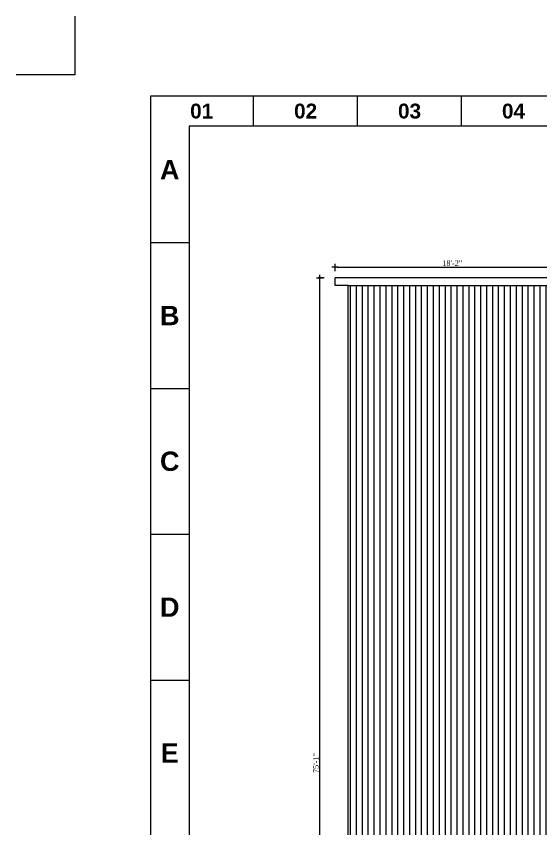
# Model space of a CAD drawing. Header units: inches. Extents: x -250485 to 735580, y -140410 to 288049.
# Drawn here: x 53990 to 54477, y 21615 to 22369 of the extents above; entities that cross this region are included whole.
import ezdxf

# ---------------------------------------------------------------- set-up
doc = ezdxf.new("R2010")
doc.units = ezdxf.units.IN
doc.header["$MEASUREMENT"] = 0
doc.header["$PDMODE"] = 35
doc.layers.get('0').update_dxf_attribs({"lineweight": 0})
doc.layers.get('Defpoints').update_dxf_attribs({"lineweight": 0})
for name, color, linetype, lineweight in [('FIX', 251, 'Continuous', 0), ('Inline', 7, 'Continuous', 0), ('Layer1', 134, 'Continuous', 0), ('Outline', 7, 'Continuous', 0), ('Scale', 7, 'Continuous', 0), ('Scale_Text', 7, 'Continuous', 0), ('Titelblk', 7, 'Continuous', 25), ('TITLE', 7, 'Continuous', 20)]:
    doc.layers.add(name, color=color, linetype=linetype, lineweight=lineweight)
doc.styles.add('REG', font='times.ttf')
doc.styles.get("Standard").update_dxf_attribs({"font": 'arialbd.ttf', "height": 24})
doc.dimstyles.new('Dim-Pres', dxfattribs={"dimtxt": 5.5, "dimasz": 2, "dimexe": 1.5, "dimexo": 1.5, "dimgap": 1, "dimtad": 3, "dimdec": 0, "dimzin": 3, "dimdsep": 46, "dimlunit": 4, "dimtxsty": 'REG', "dimblk": 'point', "dimcen": 2, "dimclrd": 256, "dimclre": 256, "dimclrt": 7, "dimadec": 0, "dimazin": 0, "dimtfac": 0.75, "dimtdec": 0, "dimtmove": 1, "dimatfit": 3, "dimldrblk": 'point', "dimfxl": 0, "dimtolj": 1, "dimtzin": 0, "dimlwd": -1, "dimlwe": -1, "dimarcsym": 1})

# ---------------------------------------------------------------- blocks, each defined once
blk = doc.blocks.new('PAGE')
at = {"layer": 'Inline', "color": 252, "lineweight": 15}
blk.add_lwpolyline([(178051640.63, 22656441.11), (178051640.63, 22657235.79), (178050505.36, 22657235.79), (178050505.36, 22656441.11)], close=True, dxfattribs=at)
at = {"layer": 'Outline', "color": 252, "lineweight": 15}
blk.add_line((178051662.57, 22657252.66), (178050483.42, 22657252.66), dxfattribs=at)
blk.add_lwpolyline([(178050483.42, 22657252.66), (178050483.42, 22656424.24)], dxfattribs=at)
at = {"layer": 'Scale', "color": 252, "lineweight": 9}
for p, q in [((178050542.02, 22657235.79), (178050542.02, 22657252.66)), ((178050601.02, 22657235.79), (178050601.02, 22657252.66)), ((178050660.01, 22657235.79), (178050660.01, 22657252.66)), ((178050483.42, 22657169.57), (178050505.36, 22657169.57)), ((178050483.42, 22657086.79), (178050505.36, 22657086.79)), ((178050483.42, 22657004.01), (178050505.36, 22657004.01)), ((178050483.42, 22656921.23), (178050505.36, 22656921.23))]:
    blk.add_line(p, q, dxfattribs=at)
at = {"layer": 'Scale_Text', "color": 252, "lineweight": 13, "attachment_point": 5}
for s, insert, char_height, width in [('01', (178050512.52, 22657244.22), 8.435, 2.5102), ('02', (178050571.52, 22657244.22), 8.435, 2.5102), ('03', (178050630.51, 22657244.22), 8.435, 2.5102), ('04', (178050689.51, 22657244.22), 8.435, 2.5102), ('A', (178050494.39, 22657210.97), 10.97, 8.3603), ('B', (178050494.39, 22657128.18), 10.97, 8.3603), ('C', (178050494.39, 22657045.4), 10.97, 8.3603), ('D', (178050494.39, 22656962.62), 10.97, 8.3603), ('E', (178050494.39, 22656879.84), 10.97, 8.3603)]:
    blk.add_mtext(s, dxfattribs=dict(at, insert=insert, char_height=char_height, width=width))
blk = doc.blocks.new('Title')
at = {"layer": 'Defpoints', "color": 1, "ltscale": 10}
blk.add_lwpolyline([(-102338.3, -85271), (-102338.3, -85371), (-102438.3, -85371)], dxfattribs=at)
at = {"layer": 'Titelblk', "color": 3, "linetype": 'Continuous', "lineweight": 0, "xscale": 3.014611567961765, "yscale": 3.014611567959946, "zscale": 3.014611567966516}
blk.add_blockref('PAGE', (-536855255.8, -68388224), dxfattribs=at)
blk = doc.blocks.new('dot')
at = {"color": 4}
for p, q in [((-1.5, 0), (1.5, 0)), ((0, 1.5), (0, -1.5))]:
    blk.add_line(p, q, dxfattribs=at)
at = {"color": 6, "const_width": 0.5}
blk.add_lwpolyline([(-0.25, 0, 1), (0.25, 0, 1)], format="xyb", close=True, dxfattribs=at)
blk = doc.blocks.new('point')
blk.add_blockref('dot', (0, 0))
blk = doc.blocks.new('*D638')
at = {"layer": 'Defpoints', "color": 0, "ltscale": 30, "transparency": 16777216}
for p in [(54271.55, 22126.15), (54297.75, 22126.15), (54297.75, 21225.15)]:
    blk.add_point(p, dxfattribs=at)
at = {"layer": 'Layer1', "ltscale": 30, "transparency": 16777216}
for p, q in [((54275.55, 22126.15), (54270.05, 22126.15)), ((54271.55, 21227.15), (54271.55, 22124.15)), ((54275.55, 21225.15), (54270.05, 21225.15))]:
    blk.add_line(p, q, dxfattribs=at)
at = {"layer": 'Layer1', "ltscale": 30, "transparency": 16777216, "xscale": 2, "yscale": 2, "zscale": 2}
for p, rotation in [((54271.55, 22126.15), 90), ((54271.55, 21225.15), 270)]:
    blk.add_blockref('point', p, dxfattribs=dict(at, rotation=rotation))
at = {"layer": 'Layer1', "color": 7, "ltscale": 30, "transparency": 16777216, "insert": (54268, 21675.65), "char_height": 5, "attachment_point": 5, "rotation": 90, "style": 'REG'}
blk.add_mtext('\\A1;75\'-1"', dxfattribs=at)
blk = doc.blocks.new('*D640')
at = {"layer": 'Defpoints', "color": 0, "ltscale": 30, "transparency": 16777216}
for p in [(54503.25, 22136.28), (54285.75, 22126.15), (54503.25, 22126.15)]:
    blk.add_point(p, dxfattribs=at)
at = {"layer": 'Layer1', "ltscale": 30, "transparency": 16777216}
for p, q in [((54285.75, 22132.28), (54285.75, 22137.78)), ((54503.25, 22132.28), (54503.25, 22137.78)), ((54287.75, 22136.28), (54501.25, 22136.28))]:
    blk.add_line(p, q, dxfattribs=at)
at = {"layer": 'Layer1', "ltscale": 30, "transparency": 16777216, "xscale": 2, "yscale": 2, "zscale": 2, "rotation": 180}
blk.add_blockref('point', (54285.75, 22136.28), dxfattribs=at)
at = {"layer": 'Layer1', "ltscale": 30, "transparency": 16777216, "xscale": 2, "yscale": 2, "zscale": 2}
blk.add_blockref('point', (54503.25, 22136.28), dxfattribs=at)
at = {"layer": 'Layer1', "color": 7, "ltscale": 30, "transparency": 16777216, "insert": (54394.5, 22139.83), "char_height": 5, "attachment_point": 5, "style": 'REG'}
blk.add_mtext('\\A1;18\'-2"', dxfattribs=at)

msp = doc.modelspace()

# ---------------------------------------------------------------- hatches: boundary and pattern name
at = {"layer": 'FIX', "ltscale": 30}
h = msp.add_hatch(dxfattribs=at)
h.set_pattern_fill('ANSI31', color=256, scale=44, angle=225, style=0)
h.set_pattern_definition([(270, (44301.103, 24567.658), (5.5, -1e-15), [])])
h.paths.add_polyline_path([(54491.25, 22119.15), (54297.75, 22119.15), (54297.75, 21999.15), (54297.75, 21872.15), (54297.75, 21745.15), (54297.75, 21618.15), (54297.75, 21491.15), (54297.75, 21364.15), (54491.25, 21364.15), (54491.25, 21491.15), (54491.25, 21618.15), (54491.25, 21745.15), (54491.25, 21872.15), (54491.25, 21999.15)])

# ---------------------------------------------------------------- linework, layer by layer
for p, q in [((54297.75, 21999.15), (54297.75, 22119.15)), ((54297.75, 21872.15), (54297.75, 21999.15)), ((54297.75, 21745.15), (54297.75, 21872.15)), ((54297.75, 21618.15), (54297.75, 21745.15)), ((54297.75, 21491.15), (54297.75, 21618.15))]:
    msp.add_line(p, q, dxfattribs=at)
for points in [[(54491.25, 22119.15), (54503.25, 22119.15), (54503.25, 22126.15), (54285.75, 22126.15)], [(54297.75, 22119.15), (54285.75, 22119.15), (54285.75, 22126.15)], [(54297.75, 21999.15), (54297.75, 22119.15), (54491.25, 22119.15)]]:
    msp.add_lwpolyline(points, dxfattribs=at)

# ---------------------------------------------------------------- block references
at = {"layer": 'TITLE', "xscale": 0.5425392190591083, "yscale": 0.5425392190518323, "zscale": 0.5425392145730539}
msp.add_blockref('Title', (109566.6, 68631.99), dxfattribs=at)

# ---------------------------------------------------------------- dimensions: what is measured, and where the dimension line sits
at = {"layer": 'Layer1', "ltscale": 30}
dim = msp.add_linear_dim(base=(54503.24922488, 22136.28223281), p1=(54285.74922488, 22126.15056911), p2=(54503.24922488, 22126.15056911), dimstyle='Dim-Pres', override={"dimtxt": 5, "dimfxl": 4, "dimfxlon": 1}, dxfattribs=at)
dim.commit()
dim.dimension.update_dxf_attribs({"geometry": '*D640', "text_midpoint": (54394.49922488, 22139.82549165)})
dim = msp.add_linear_dim(base=(54271.55, 22126.15), p1=(54297.75, 21225.15), p2=(54297.75, 22126.15), angle=90, dimstyle='Dim-Pres', override={"dimtxt": 5, "dimfxl": 4, "dimfxlon": 1}, dxfattribs=at)
dim.commit()
dim.dimension.update_dxf_attribs({"geometry": '*D638', "text_midpoint": (54268, 21675.65)})

doc.saveas('drawing.dxf')
